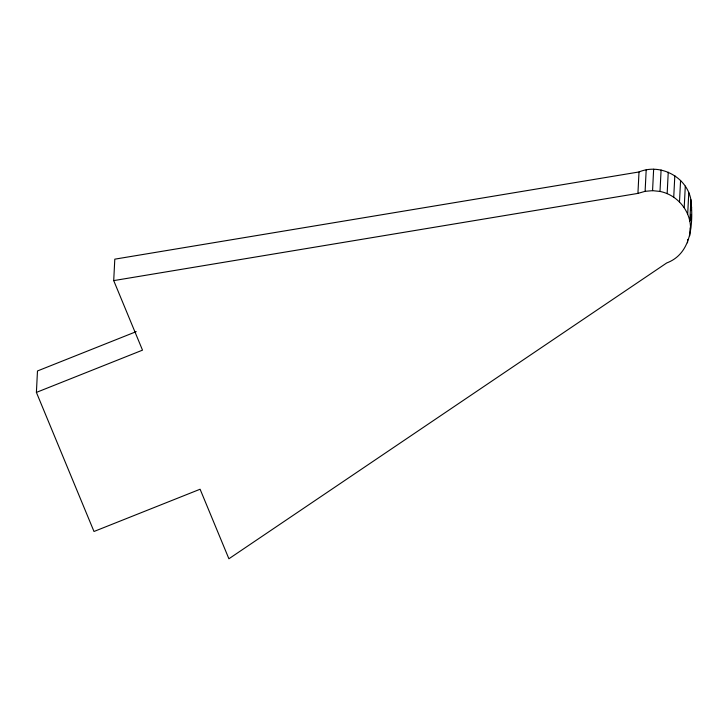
<?xml version="1.0" encoding="UTF-8"?>
<svg xmlns="http://www.w3.org/2000/svg" width="728" height="728" viewBox="0 0 728 728"><rect width="100%" height="100%" fill="white"/><g stroke="black" fill="none" stroke-linecap="round" stroke-linejoin="round"><path stroke-width="1.09" d="M36.4 392.401L142.506 350.15L113.714 280.608L114.797 259.168L639.011 171.963C660.16 162.981 686.886 176.922 690.908 199.709C693.274 222.404 692.137 253.49 666.73 262.945L228.901 558.776L200.1 489.234L93.994 531.486L36.4 392.401L37.483 370.962L136.236 331.64M113.714 280.608L637.928 193.402L639.011 171.963M637.928 193.402L645.108 191.328L646.191 169.888M645.108 191.328L652.561 190.663L653.644 169.224M690.517 228.474C690.726 210.856 677.204 194.795 660.005 191.437L661.088 169.997M667.157 193.63L668.24 172.19M673.737 197.151L674.82 175.703M679.497 201.856L680.58 180.417M684.211 207.58L685.294 186.141M687.696 214.096L688.779 192.656M687.514 242.806L687.687 239.421M689.826 221.148L690.908 199.709M689.735 235.781L690.135 227.882M690.535 219.983L690.817 214.341M691.263 210.165L691.6 207.034M652.561 190.663L660.005 191.437"/></g></svg>
